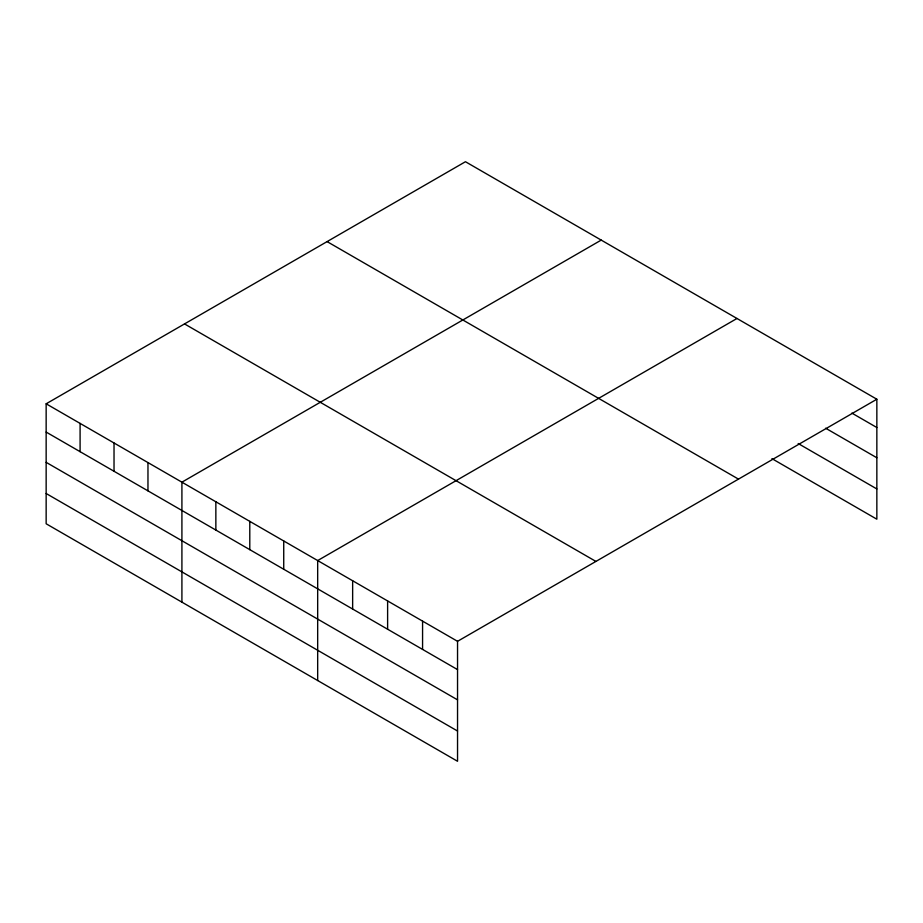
<?xml version="1.0" encoding="UTF-8"?>
<svg xmlns="http://www.w3.org/2000/svg" width="923" height="923" viewBox="0 0 923 923"><rect width="100%" height="100%" fill="white"/><g stroke="black" fill="none" stroke-linecap="round" stroke-linejoin="round"><path stroke-width="1.38" d="M876.85 399.232L465.457 161.721L46.15 403.801L46.15 523.768L457.543 761.279L457.543 641.312L876.85 399.232L876.85 519.199L771.94 458.639M601.219 240.095L181.912 482.175L181.912 602.142M736.981 318.481L317.674 560.561L317.674 680.528M851.871 413.1L876.85 427.522M825.647 428.214L876.85 457.773M798.176 443.525L876.85 488.948M327.088 241.607L738.481 479.118M184.519 323.915L595.912 561.426M46.15 403.801L457.543 641.312M46.15 432.079L457.543 669.602M46.15 462.342L457.543 699.853M46.15 493.505L457.543 731.028M422.572 621.133L422.572 649.411M387.614 600.942L387.614 629.221M352.644 580.752L352.644 609.03M283.73 540.97L283.73 569.249M249.787 521.368L249.787 549.658M215.855 501.777L215.855 530.056M147.968 462.585L147.968 490.863M114.025 442.994L114.025 471.272M80.093 423.392L80.093 451.682"/></g></svg>
